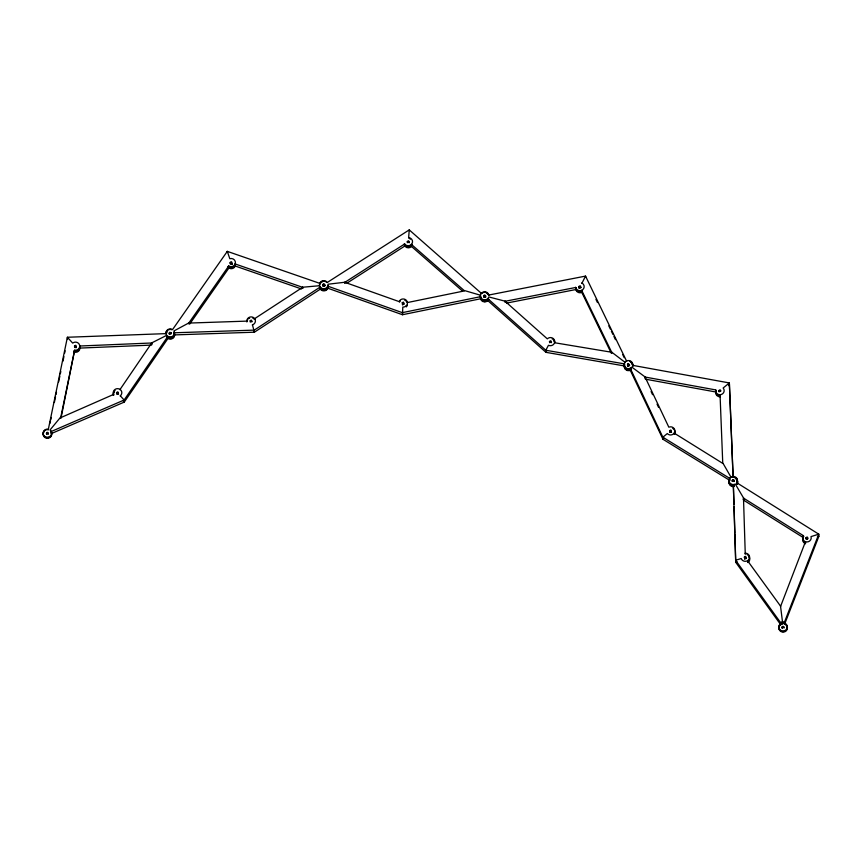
<?xml version="1.0" encoding="UTF-8"?>
<svg xmlns="http://www.w3.org/2000/svg" width="862" height="862" viewBox="0 0 862 862"><rect width="100%" height="100%" fill="white"/><g stroke="black" fill="none" stroke-linecap="round" stroke-linejoin="round"><path stroke-width="1.29" d="M322.819 285.785C321.882 283.296 325.502 283.361 324.802 285.753M485.705 296.948C483.797 295.946 484.724 297.433 485.608 295.558C483.442 293.565 483.27 297.562 485.608 296.927M549.503 342.677L550.495 341.729L551.486 342.656M344.735 283.167L344.681 282.262L399.128 301.603A4.288 4.073 -3.6 0 1 404.278 299.092A4.288 4.073 -3.6 0 1 407.36 303.704A4.288 4.073 -3.6 0 1 402.802 307.087L402.468 314.727L480.587 298.78L480.457 296.7L402.328 312.647L327.754 286.162M408.62 237.998L409.245 229.895L481.535 293.479M402.576 313.337L402.468 314.727L327.883 288.242L327.765 286.13M782.136 627.999C781.468 624.12 786.176 628.344 782.922 626.577C785.25 629.217 780.864 625.424 782.243 627.999M250.195 321.957L251.057 321.073L252.124 321.709M323.067 285.71L323.875 284.837L324.791 285.667L323.121 285.656L324.597 285.764M48.261 429.685L67.398 337.257L165.935 333.626M50.028 423.21L50.513 420.904M50.75 419.762L51.235 417.456M54.349 402.522L55.545 396.779M56.019 394.484L56.504 392.188M58.659 381.844L59.144 379.549M59.381 378.396L59.855 376.101M60.34 373.806L60.814 371.511M62.969 361.167L63.928 356.577M64.65 353.129L65.135 350.823M60.706 417.628L74.628 350.187A4.288 4.073 -3.6 0 0 79.616 345.134A4.288 4.073 -3.6 0 0 72.677 343.098L67.398 337.257L67.527 339.337M61.019 418.145L74.628 350.187M322.948 285.775L323.8 284.837L324.651 285.688M732.344 481.449L733.228 480.608L734.112 481.449M46.505 433.952C46.591 430.095 49.813 434.06 47.679 434.071C44.501 433.942 48.994 432.045 47.044 432.821C45.255 434.901 47.766 432.261 48.369 433.952M732.312 481.362C731.396 478.981 735.027 479.52 734.208 481.244C733.885 478.625 730.459 482.127 733.734 480.716C735.491 482.386 730.394 480.813 733.196 480.08C735.706 480.877 731.439 481.244 733.993 481.384M624.325 365.413L624.551 364.658A4.288 4.073 -3.6 0 0 631.372 369.184M74.563 347.041C76.212 345.888 77.106 346.578 74.606 346.901M627.558 365.919C627.31 363.15 630.381 366.318 629.411 365.24C629.238 364.303 627.159 364.723 627.665 365.65C626.351 365.682 631.717 364.895 627.59 365.887M116.639 393.503L117.566 392.824L118.525 393.46M671.563 432.282L670.625 431L669.752 432.336M780.552 606.482L805.453 541.713L805.539 543.146M784.582 623.679L784.485 622.116L818.771 534.171L736.773 482.742A4.288 4.073 -3.6 0 0 734.144 476.524A4.288 4.073 -3.6 0 0 728.95 481.115A4.288 4.073 -3.6 0 0 735.297 484.045L743.669 498.193L743.798 500.283L802.576 537.145M784.614 624.196L818.9 536.25L818.771 534.171L811.023 536.606A4.288 4.073 -3.6 0 1 806.358 541.929A4.288 4.073 -3.6 0 1 803.373 535.647L743.669 498.193M324.662 285.667C325.254 283.964 321.752 284.255 324.457 284.568C324.812 287.326 321.849 283.339 322.905 285.71M744.736 559.018L746.05 558.587M505.003 302.066L504.949 301.161L547.316 338.852A4.288 4.073 -3.6 0 1 553.07 338.4A4.288 4.073 -3.6 0 1 554.05 343.787A4.288 4.073 -3.6 0 1 548.48 345.274L545.808 350.252L545.948 352.332L624.357 365.93L624.217 363.85L545.808 350.252L487.773 298.618L487.914 300.698L545.948 352.332L546.616 351.082M581.861 283.393L585.535 276.099L626.674 361.286M579.113 288.339L580.6 287.962M402.382 304.695L403.869 304.361M116.833 394.376L118.514 394.333M227.342 252.157L227.299 251.37L229.809 258.708A4.288 4.073 -3.6 0 1 235.38 263.104A4.288 4.073 -3.6 0 1 228.742 265.981L188.907 322.905L173.941 330.943A4.288 4.073 -3.6 0 1 170.805 336.988A4.288 4.073 -3.6 0 1 166.01 332.085A4.288 4.073 -3.6 0 1 172.572 329.553L227.299 251.37L319.716 283.339L319.759 284.029M189.662 324.101L228.883 268.06L228.742 265.981M74.563 347.418L76.319 347.623M231.986 264.181L232.18 263.61L232.147 264.235M231.953 264.214L230.413 264.203M48.229 429.168A4.288 4.073 -3.6 0 0 43.154 433.888A4.288 4.073 -3.6 0 0 49.587 436.657A4.288 4.073 -3.6 0 0 50.05 429.955L60.674 417.111M645.056 378.052L644.991 376.877L668.826 427.186A4.288 4.073 -3.6 0 1 674.321 428.867A4.288 4.073 -3.6 0 1 673.05 434.222A4.288 4.073 -3.6 0 1 667.317 433.564L662.846 437.206L662.986 439.286L729.737 480.371M733.088 477.117L729.349 382.943L632.654 365.348A4.288 4.073 -3.6 0 0 627.708 360.575A4.288 4.073 -3.6 0 0 624.745 366.695A4.288 4.073 -3.6 0 0 631.814 367.093L645.261 377.082L715.675 389.904A4.288 4.073 -3.6 0 0 720.977 394.602A4.288 4.073 -3.6 0 0 723.153 387.997L729.349 382.943L733.12 477.343M664.096 438.381L662.986 439.286L630.327 370.369L630.23 368.279L662.846 437.206L729.608 478.291L729.683 479.466M728.702 385.659L729.478 385.023M670.076 432.271L671.412 432.304M627.978 365.919L629.141 365.897M408.599 237.6A4.288 4.073 -3.6 0 1 411.961 243.698A4.288 4.073 -3.6 0 1 404.687 243.957L345.026 282.219L328.002 284.234A4.288 4.073 -3.6 0 1 322.69 288.684A4.288 4.073 -3.6 0 1 320.233 282.402A4.288 4.073 -3.6 0 1 327.312 282.445L409.245 229.895L409.278 230.553M347.03 283.102L404.828 246.036L404.687 243.957M780.67 624.153L781.392 623.776M73.593 351.879A4.288 4.073 -3.6 0 0 79.886 348.086L79.757 346.007L151.486 343.001L166.485 335.458M806.563 539.159L807.597 539.159M120.335 396.197L120.314 395.809A4.288 4.073 -3.6 0 0 121.036 390.367A4.288 4.073 -3.6 0 0 115.4 389.193A4.288 4.073 -3.6 0 0 113.612 394.419L60.48 417.768M745.21 553.824L745.177 553.178A4.288 4.073 -3.6 0 1 749.552 556.712A4.288 4.073 -3.6 0 1 746.233 561.216A4.288 4.073 -3.6 0 1 741.212 558.533L735.631 560.278L735.76 562.358L780.703 624.681M737.161 561.927L735.76 562.358L734.898 533.977M817.445 536.703L818.9 536.25M581.839 283.005A4.288 4.073 -3.6 0 1 582.475 289.88A4.288 4.073 -3.6 0 1 575.676 287.477L505.283 301.247L488.786 296.927A4.288 4.073 -3.6 0 1 482.084 299.125A4.288 4.073 -3.6 0 1 482.364 292.412A4.288 4.073 -3.6 0 1 488.862 295.019L585.535 276.099L585.6 277.144M506.511 303.112L575.805 289.557L575.676 287.477M301.538 288.964L235.283 266.046L235.154 263.966L302.454 287.251L319.511 285.721M79.886 348.086L151.615 345.091M252.469 325.286L252.447 324.834A4.288 4.073 -3.6 0 0 255.314 320.061A4.288 4.073 -3.6 0 0 250.594 316.925A4.288 4.073 -3.6 0 0 246.834 321.117L188.595 323.078L188.638 323.724M462.517 291.076L411.54 246.5L411.4 244.42L464.025 290.429L480.554 295.246M167.939 337.936L167.293 337.451M611.277 353.204L581.807 292.423L581.678 290.343L611.611 352.084L625.09 362.342M402.522 304.749L402.726 303.241L404.17 303.877M120.314 395.809L124.117 400.022L124.247 402.101L51.44 433.554A4.288 4.073 -3.6 0 0 51.235 433.187M123.298 401.045L124.247 402.101L167.971 338.464L167.842 336.385L124.117 400.022L51.311 431.474L51.44 433.554L51.354 432.487A4.288 4.073 -3.6 0 1 49.651 437.702A4.288 4.073 -3.6 0 1 44.037 436.7A4.288 4.073 -3.6 0 1 44.479 431.291M744.596 558.888L744.973 557.423L746.341 558.156M780.53 606.094L747.742 560.99M780.692 624.519L780.573 622.601L735.631 560.278L733.325 484.573L733.993 504.399M320.298 288.608L319.899 287.93M715.923 391.542A4.288 4.073 -3.6 0 0 720.179 396.811L720.05 394.731L722.733 462.808L731.138 477.419M743.27 499.389L743.798 500.283M595.944 299.383L597.485 302.562M608.798 325.879L610.339 329.058M611.363 331.18L612.904 334.359M613.938 336.471L615.479 339.66M622.666 354.497L624.207 357.676M651.079 391.542L652.566 394.688M657.038 404.116L658.525 407.263M782.2 627.924L783.159 627.094L784.108 627.967M580.891 287.369L580.525 286.917L580.923 287.499M252.447 324.834L254.387 332.204L174.62 334.898L174.48 332.775L254.258 330.124L320.201 287.046L320.33 289.136L254.387 332.204L253.816 330.555M113.461 394.904L113.558 395.184A4.288 4.073 -3.6 0 1 115.077 390.475M409.299 242.545L408.534 241.791L409.31 242.642M480.554 298.263L480.468 297.476M780.487 605.76L782.491 621.901M782.621 623.98L782.524 622.429M803.373 535.647L803.438 536.627M782.599 623.657L782.513 622.235M747.785 561.701L747.828 562.487M743.626 499.982L743.486 497.902L745.264 554.104M736.773 482.742L736.848 484.045M722.938 463.497L674.17 433.112L674.235 434.017M715.675 389.904L715.805 391.984L645.401 379.172L645.261 377.082M611.934 352.935L611.891 352.289L554.675 342.753M611.611 352.084L611.675 352.989M505.283 301.247L505.337 302.153M464.392 290.914L407.36 302.562M406.282 305.784L406.347 306.818M345.026 282.219L345.091 283.135M302.874 288.371L302.81 287.208L254.667 318.649L254.71 319.371M302.454 287.251L302.519 288.285M246.834 321.117L246.877 321.957A4.288 4.073 -3.6 0 1 247.879 319.436M188.907 322.905L188.95 323.692M151.895 344.401L151.798 342.839L119.904 389.689M151.486 343.001L151.572 344.304M113.612 394.419L113.655 395.195M51.289 431.442L51.321 431.97A4.288 4.073 -3.6 0 1 48.304 437.67A4.288 4.073 -3.6 0 1 43.132 433.651A4.288 4.073 -3.6 0 1 48.434 429.718M734.068 506.77L734.855 532.791M720.115 395.777A4.288 4.073 -3.6 0 1 715.913 390.367M736.633 479.962A4.288 4.073 -3.6 0 1 737.312 484.078M734.133 486.577A4.288 4.073 -3.6 0 1 729.618 480.565M735.631 478.625A4.288 4.073 -3.6 0 1 737.021 484.067M734.079 486.071A4.288 4.073 -3.6 0 1 729.705 479.854M805.582 543.793A4.288 4.073 -3.6 0 1 802.996 538.739M805.517 542.758A4.288 4.073 -3.6 0 1 803.826 536.218M780.573 622.601A4.288 4.073 -3.6 0 1 784.485 622.116M784.948 624.325A4.288 4.073 -3.6 0 1 786.435 630.607A4.288 4.073 -3.6 0 1 779.647 630.445A4.288 4.073 -3.6 0 1 781.543 624.25M732.129 477.095A4.288 4.073 -3.6 0 1 736.504 483.636M733.799 485.058A4.288 4.073 -3.6 0 1 729.737 478.679M629.626 361.178A4.288 4.073 -3.6 0 1 632.643 366.038M630.962 368.408A4.288 4.073 -3.6 0 1 624.551 363.473M630.456 361.986A4.288 4.073 -3.6 0 1 632.773 365.984M631.329 368.677A4.288 4.073 -3.6 0 1 624.508 364.173A4.299 4.073 -3.6 0 0 624.282 364.895M631.49 369.626A4.288 4.073 -3.6 0 1 624.584 365.186M632.234 364.518A4.288 4.073 -3.6 0 1 632.783 365.844M672.737 428.36A4.288 4.073 -3.6 0 1 674.364 433.963M631.426 363.117A4.288 4.073 -3.6 0 1 632.827 366.059M674.558 431.14A4.288 4.073 -3.6 0 1 674.881 433.92M734.769 477.72A4.288 4.073 -3.6 0 1 736.644 484.045M734.036 485.543A4.288 4.073 -3.6 0 1 729.672 479.337M747.042 554.525A4.288 4.073 -3.6 0 1 747.71 561.679M748.744 556.723A4.288 4.073 -3.6 0 1 748.076 562.52M411.54 246.5A4.288 4.073 -3.6 0 1 404.278 244.959M412.176 244.485A4.288 4.073 -3.6 0 1 404.224 243.935M409.87 238.893A4.288 4.073 -3.6 0 1 410.431 239.14M488.689 299.588A4.288 4.073 -3.6 0 1 480.522 297.519M488.614 299.168A4.288 4.073 -3.6 0 1 480.5 296.894M581.807 292.423A4.288 4.073 -3.6 0 1 575.751 288.361M582.54 290.925A4.288 4.073 -3.6 0 1 575.676 287.337M488.097 298.812A4.288 4.073 -3.6 0 1 480.414 295.989M481.599 293.554A4.288 4.073 -3.6 0 1 488.829 295.257M328.013 285.904A4.288 4.073 -3.6 0 1 319.737 286.647M319.673 284.061A4.288 4.073 -3.6 0 1 326.752 282.305M328.088 286.022A4.288 4.073 -3.6 0 1 319.597 286.604L319.608 287.315A4.288 4.073 -3.6 0 0 324.047 290.882A4.288 4.073 -3.6 0 0 328.163 286.927M319.931 284.04A4.288 4.073 -3.6 0 1 321.903 282.133M407.338 305.137A4.288 4.073 -3.6 0 1 406.573 306.57M399.451 302.109A4.288 4.073 -3.6 0 1 400.421 300.978M404.731 300.245A4.288 4.073 -3.6 0 1 407.015 302.174M488.571 298.661A4.299 4.073 -3.6 0 1 480.457 296.409M486.545 293.177A4.299 4.073 -3.6 0 1 488.668 295.235M552.176 338.906A4.288 4.073 -3.6 0 1 552.757 339.186M553.867 340.113A4.288 4.073 -3.6 0 1 554.794 342.602M553.792 341.007A4.288 4.073 -3.6 0 1 554.751 342.774M79.681 346.179A4.288 4.073 -3.6 0 1 73.809 350.963M174.07 333.023A4.288 4.073 -3.6 0 1 172.734 338.4A4.288 4.073 -3.6 0 1 166.991 337.624M166.56 333.109A4.288 4.073 -3.6 0 1 166.765 332.775M174.35 333.174A4.288 4.073 -3.6 0 1 166.883 337.02M166.226 333.228A4.288 4.073 -3.6 0 1 166.872 332.085M235.283 266.046A4.288 4.073 -3.6 0 1 227.945 267.263M235.477 263.266A4.288 4.073 -3.6 0 1 228.096 266.455M328.12 286.529A4.288 4.073 -3.6 0 1 323.8 290.365A4.288 4.073 -3.6 0 1 319.554 286.507M174.296 332.172A4.288 4.073 -3.6 0 1 167.487 336.633M165.946 333.292A4.288 4.073 -3.6 0 1 171.958 329.737M113.396 395.356A4.288 4.073 -3.6 0 1 114.193 392.415M174.189 332.323A4.288 4.073 -3.6 0 1 166.883 336.525M166.054 333.228A4.288 4.073 -3.6 0 1 166.829 331.568M249.021 318.498A4.288 4.073 -3.6 0 1 249.603 318.229M252.857 318.25A4.288 4.073 -3.6 0 1 254.549 319.457M718.962 391.66C719.673 389.947 722.949 391.089 718.973 391.617M578.962 287.639C578.434 288.727 581.462 284.816 578.962 287.639M169.275 333.939C168.532 330.081 172.378 334.187 171.172 333.131C167.648 332.29 171.657 332.43 171.075 333.939C171.624 332.193 168.456 334.607 169.631 333.271C171.226 332.258 168.262 334.391 169.771 333.723C171.603 333.648 170.428 333.519 169.361 333.928M250.131 320.912C252.049 324.209 252.523 317.873 250.131 320.912M744.305 557.197C746.136 560.526 746.815 554.094 744.305 557.197M116.542 392.652C118.191 395.96 119.236 389.796 116.553 392.555M627.482 365.035C627.568 361.297 630.887 367.266 629.044 364.335C626.911 368.149 629.303 361.329 627.493 364.938M669.591 430.828C671.358 434.179 672.177 427.778 669.591 430.828M402.145 302.961C403.825 306.29 404.828 300.019 402.155 302.874M483.733 296.808L484.616 295.946L485.694 296.679L484.53 295.957L483.862 296.991L484.293 295.504L485.597 295.978L484.218 295.537L483.819 296.808M549.45 341.546C551.141 344.919 552.1 338.54 549.45 341.546M74.477 346.093C76.233 349.455 76.977 343.151 74.477 346.093M718.908 390.572C720.632 393.945 721.44 387.609 718.908 390.572M230.143 262.49C231.824 265.873 232.772 259.473 230.143 262.49M230.208 263.524C230.553 262.878 233.753 262.436 230.208 263.524M805.959 537.802C807.629 541.185 808.642 534.796 805.959 537.802M806.024 538.836C805.981 537.188 810.614 538.567 806.024 538.836M578.908 286.54C580.428 289.912 581.688 283.749 578.919 286.443M407.273 241.554C408.803 244.937 410.064 238.785 407.295 241.468M407.338 242.599L408.448 241.769L407.36 242.513M781.123 631.146A4.288 4.073 -3.6 0 0 787.383 627.288A4.288 4.073 -3.6 0 0 780.778 624.088A4.288 4.073 -3.6 0 0 781.123 631.146M781.004 630.575A4.288 4.073 -3.6 0 0 787.351 626.857A4.288 4.073 -3.6 0 0 780.821 623.528A4.288 4.073 -3.6 0 0 781.004 630.575"/></g></svg>
